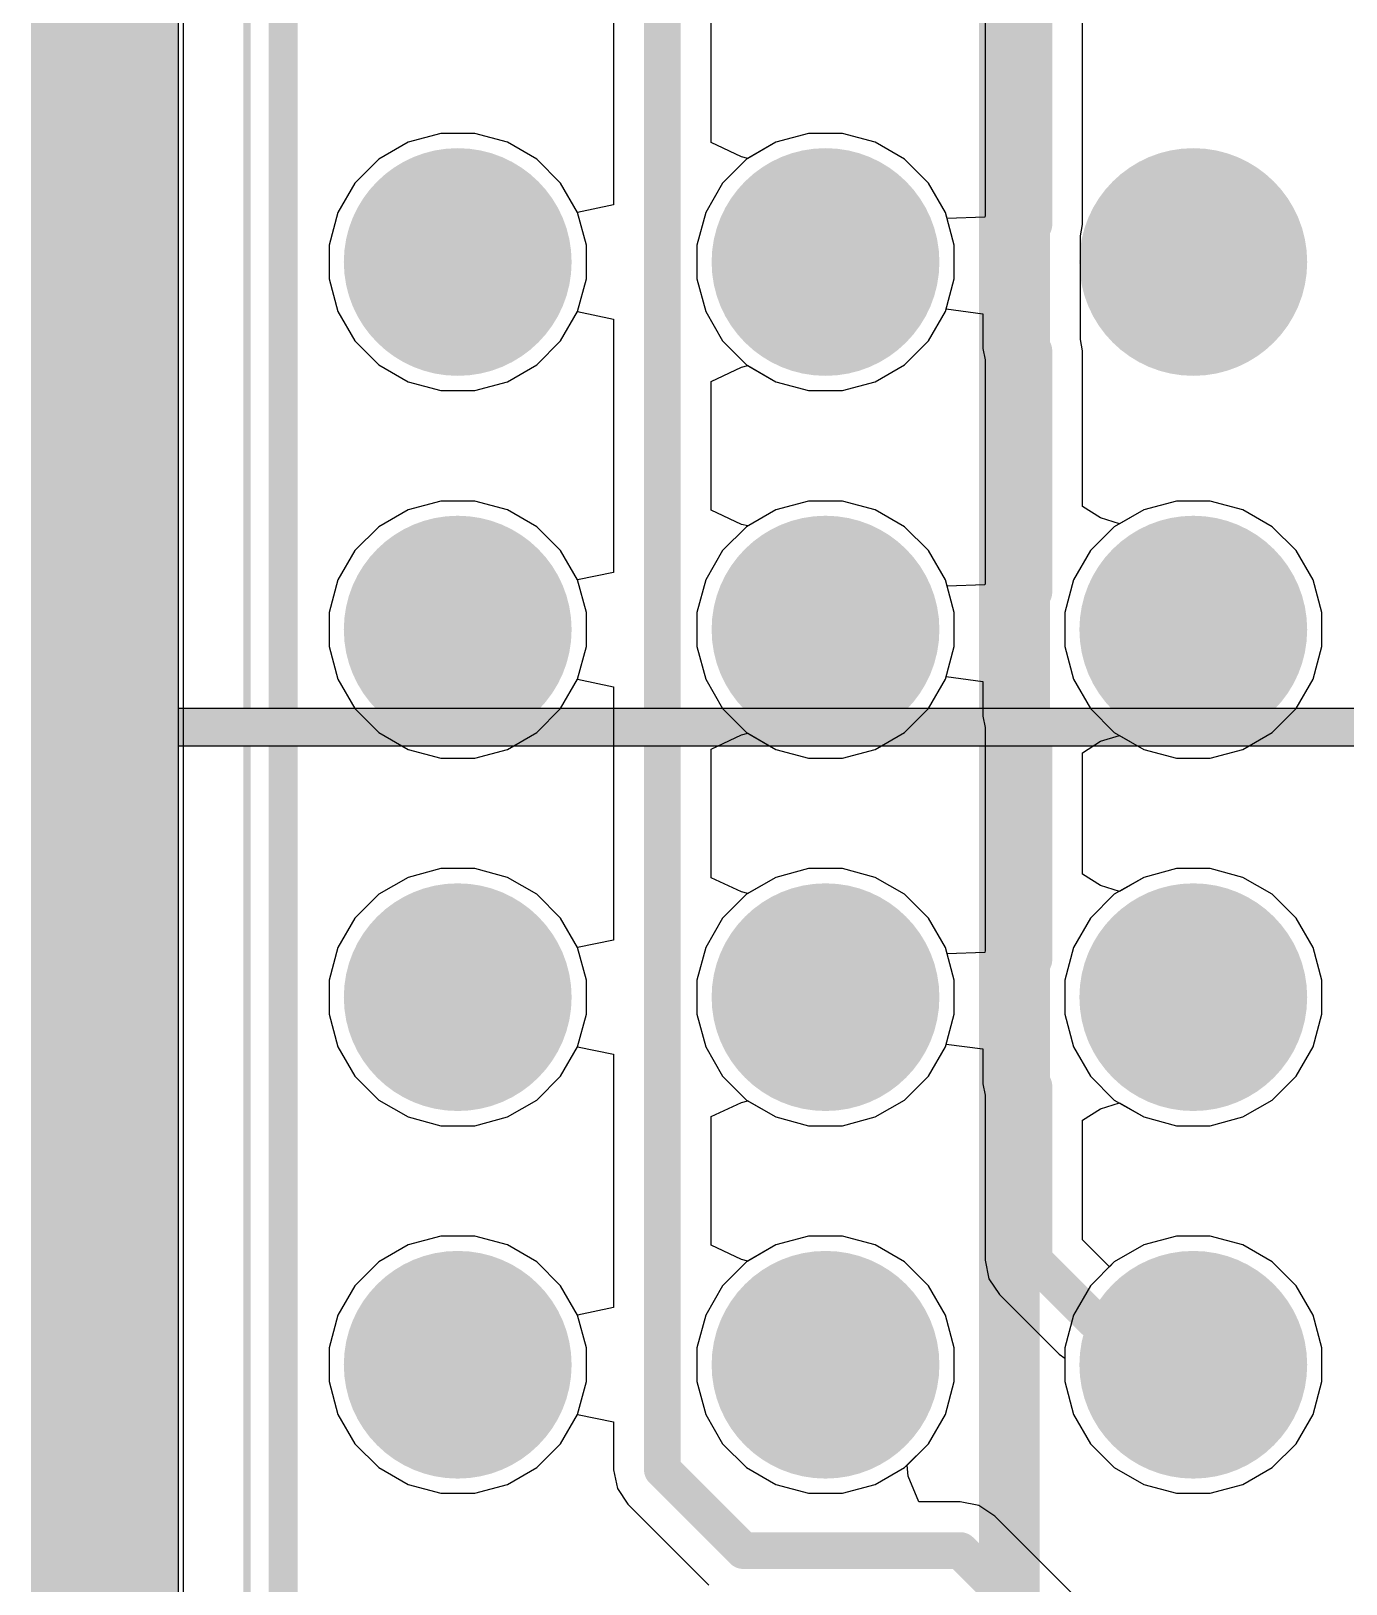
# Model space of a CAD drawing. Header units: inches. Extents: x 2.95 to 6.74, y 1.23 to 4.83.
# Drawn here: x 3.0273 to 3.3848, y 2.8419 to 3.2644 of the extents above; entities that cross this region are included whole.
import ezdxf

# ---------------------------------------------------------------- set-up
doc = ezdxf.new("R2010")
doc.units = ezdxf.units.IN
doc.header["$MEASUREMENT"] = 0
for name, color, linetype in [('Bottom Layer', 5, 'Continuous'), ('Bottom Solder', 6, 'Continuous'), ('GND', 76, 'Continuous'), ('Keep-Out Layer', 6, 'Continuous'), ('Mechanical 15', 56, 'Continuous'), ('Mechanical 5', 56, 'Continuous'), ('Multi-Layer', 9, 'Continuous'), ('Pad Holes', 156, 'Continuous'), ('PWR', 16, 'Continuous'), ('Top 3D Body', 56, 'Continuous'), ('Top Layer', 1, 'Continuous'), ('Top Overlay', 2, 'Continuous'), ('Top Solder', 216, 'Continuous')]:
    doc.layers.add(name, color=color, linetype=linetype)

# ---------------------------------------------------------------- blocks, each defined once
blk = doc.blocks.new('SAMTEC_ESQ_126_39_G_D_4')
at = {"layer": 'Bottom Layer'}
h = blk.add_hatch(color=5, dxfattribs=at)
edge = h.paths.add_edge_path()
edge.add_arc((-1.4, 0.1), 0.02697, 0, 360)
h = blk.add_hatch(color=5, dxfattribs=at)
edge = h.paths.add_edge_path()
edge.add_arc((-1.3, 0.1), 0.02697, 0, 360)
h = blk.add_hatch(color=5, dxfattribs=at)
edge = h.paths.add_edge_path()
edge.add_arc((-1.2, 0.1), 0.02697, 0, 360)
h = blk.add_hatch(color=5, dxfattribs=at)
edge = h.paths.add_edge_path()
edge.add_arc((-1.1, 0.1), 0.02697, 0, 360)
h = blk.add_hatch(color=5, dxfattribs=at)
edge = h.paths.add_edge_path()
edge.add_arc((-1.4, 0), 0.02697, 0, 360)
h = blk.add_hatch(color=5, dxfattribs=at)
edge = h.paths.add_edge_path()
edge.add_arc((-1.3, 0), 0.02697, 0, 360)
h = blk.add_hatch(color=5, dxfattribs=at)
edge = h.paths.add_edge_path()
edge.add_arc((-1.2, 0), 0.02697, 0, 360)
h = blk.add_hatch(color=5, dxfattribs=at)
edge = h.paths.add_edge_path()
edge.add_arc((-1.1, 0), 0.02697, 0, 360)
at = {"layer": 'Bottom Solder'}
h = blk.add_hatch(color=6, dxfattribs=at)
edge = h.paths.add_edge_path()
edge.add_arc((-1.4, 0.1), 0.03097, 0, 360)
h = blk.add_hatch(color=6, dxfattribs=at)
edge = h.paths.add_edge_path()
edge.add_arc((-1.3, 0.1), 0.03097, 0, 360)
h = blk.add_hatch(color=6, dxfattribs=at)
edge = h.paths.add_edge_path()
edge.add_arc((-1.2, 0.1), 0.03097, 0, 360)
h = blk.add_hatch(color=6, dxfattribs=at)
edge = h.paths.add_edge_path()
edge.add_arc((-1.1, 0.1), 0.03097, 0, 360)
h = blk.add_hatch(color=6, dxfattribs=at)
edge = h.paths.add_edge_path()
edge.add_arc((-1.4, 0), 0.03097, 0, 360)
h = blk.add_hatch(color=6, dxfattribs=at)
edge = h.paths.add_edge_path()
edge.add_arc((-1.3, 0), 0.03097, 0, 360)
h = blk.add_hatch(color=6, dxfattribs=at)
edge = h.paths.add_edge_path()
edge.add_arc((-1.2, 0), 0.03097, 0, 360)
h = blk.add_hatch(color=6, dxfattribs=at)
edge = h.paths.add_edge_path()
edge.add_arc((-1.1, 0), 0.03097, 0, 360)
at = {"layer": 'GND'}
h = blk.add_hatch(color=76, dxfattribs=at)
edge = h.paths.add_edge_path()
edge.add_arc((-1.4, 0.1), 0.03008, 0, 360)
h = blk.add_hatch(color=76, dxfattribs=at)
edge = h.paths.add_edge_path()
edge.add_arc((-1.3, 0.1), 0.03008, 0, 360)
h = blk.add_hatch(color=76, dxfattribs=at)
edge = h.paths.add_edge_path()
edge.add_arc((-1.2, 0.1), 0.03008, 0, 360)
h = blk.add_hatch(color=76, dxfattribs=at)
edge = h.paths.add_edge_path()
edge.add_arc((-1.1, 0.1), 0.03008, 0, 360)
h = blk.add_hatch(color=76, dxfattribs=at)
edge = h.paths.add_edge_path()
edge.add_arc((-1.4, 0), 0.03008, 0, 360)
h = blk.add_hatch(color=76, dxfattribs=at)
edge = h.paths.add_edge_path()
edge.add_arc((-1.3, 0), 0.03008, 0, 360)
h = blk.add_hatch(color=76, dxfattribs=at)
edge = h.paths.add_edge_path()
edge.add_arc((-1.2, 0), 0.03008, 0, 360)
h = blk.add_hatch(color=76, dxfattribs=at)
edge = h.paths.add_edge_path()
edge.add_arc((-1.1, 0), 0.03008, 0, 360)
at = {"layer": 'Multi-Layer'}
h = blk.add_hatch(color=9, dxfattribs=at)
edge = h.paths.add_edge_path()
edge.add_arc((-1.4, 0.1), 0.02697, 0, 360)
h = blk.add_hatch(color=9, dxfattribs=at)
edge = h.paths.add_edge_path()
edge.add_arc((-1.3, 0.1), 0.02697, 0, 360)
h = blk.add_hatch(color=9, dxfattribs=at)
edge = h.paths.add_edge_path()
edge.add_arc((-1.2, 0.1), 0.02697, 0, 360)
h = blk.add_hatch(color=9, dxfattribs=at)
edge = h.paths.add_edge_path()
edge.add_arc((-1.1, 0.1), 0.02697, 0, 360)
h = blk.add_hatch(color=9, dxfattribs=at)
edge = h.paths.add_edge_path()
edge.add_arc((-1.4, 0), 0.02697, 0, 360)
h = blk.add_hatch(color=9, dxfattribs=at)
edge = h.paths.add_edge_path()
edge.add_arc((-1.3, 0), 0.02697, 0, 360)
h = blk.add_hatch(color=9, dxfattribs=at)
edge = h.paths.add_edge_path()
edge.add_arc((-1.2, 0), 0.02697, 0, 360)
h = blk.add_hatch(color=9, dxfattribs=at)
edge = h.paths.add_edge_path()
edge.add_arc((-1.1, 0), 0.02697, 0, 360)
at = {"layer": 'Pad Holes'}
h = blk.add_hatch(color=7, dxfattribs=at)
edge = h.paths.add_edge_path()
edge.add_arc((-1.4, 0.1), 0.02008, 0, 360)
h = blk.add_hatch(color=7, dxfattribs=at)
edge = h.paths.add_edge_path()
edge.add_arc((-1.3, 0.1), 0.02008, 0, 360)
h = blk.add_hatch(color=7, dxfattribs=at)
edge = h.paths.add_edge_path()
edge.add_arc((-1.2, 0.1), 0.02008, 0, 360)
h = blk.add_hatch(color=7, dxfattribs=at)
edge = h.paths.add_edge_path()
edge.add_arc((-1.1, 0.1), 0.02008, 0, 360)
h = blk.add_hatch(color=7, dxfattribs=at)
edge = h.paths.add_edge_path()
edge.add_arc((-1.4, 0), 0.02008, 0, 360)
h = blk.add_hatch(color=7, dxfattribs=at)
edge = h.paths.add_edge_path()
edge.add_arc((-1.3, 0), 0.02008, 0, 360)
h = blk.add_hatch(color=7, dxfattribs=at)
edge = h.paths.add_edge_path()
edge.add_arc((-1.2, 0), 0.02008, 0, 360)
h = blk.add_hatch(color=7, dxfattribs=at)
edge = h.paths.add_edge_path()
edge.add_arc((-1.1, 0), 0.02008, 0, 360)
at = {"layer": 'PWR'}
h = blk.add_hatch(color=16, dxfattribs=at)
edge = h.paths.add_edge_path()
edge.add_arc((-1.4, 0.1), 0.03008, 0, 360)
h = blk.add_hatch(color=16, dxfattribs=at)
edge = h.paths.add_edge_path()
edge.add_arc((-1.3, 0.1), 0.03008, 0, 360)
h = blk.add_hatch(color=16, dxfattribs=at)
edge = h.paths.add_edge_path()
edge.add_arc((-1.2, 0.1), 0.03008, 0, 360)
h = blk.add_hatch(color=16, dxfattribs=at)
edge = h.paths.add_edge_path()
edge.add_arc((-1.1, 0.1), 0.03008, 0, 360)
h = blk.add_hatch(color=16, dxfattribs=at)
edge = h.paths.add_edge_path()
edge.add_arc((-1.4, 0), 0.03008, 0, 360)
h = blk.add_hatch(color=16, dxfattribs=at)
edge = h.paths.add_edge_path()
edge.add_arc((-1.3, 0), 0.03008, 0, 360)
h = blk.add_hatch(color=16, dxfattribs=at)
edge = h.paths.add_edge_path()
edge.add_arc((-1.2, 0), 0.03008, 0, 360)
h = blk.add_hatch(color=16, dxfattribs=at)
edge = h.paths.add_edge_path()
edge.add_arc((-1.1, 0), 0.03008, 0, 360)
at = {"layer": 'Top Layer'}
h = blk.add_hatch(color=1, dxfattribs=at)
edge = h.paths.add_edge_path()
edge.add_arc((-1.4, 0.1), 0.02697, 0, 360)
h = blk.add_hatch(color=1, dxfattribs=at)
edge = h.paths.add_edge_path()
edge.add_arc((-1.3, 0.1), 0.02697, 0, 360)
h = blk.add_hatch(color=1, dxfattribs=at)
edge = h.paths.add_edge_path()
edge.add_arc((-1.2, 0.1), 0.02697, 0, 360)
h = blk.add_hatch(color=1, dxfattribs=at)
edge = h.paths.add_edge_path()
edge.add_arc((-1.1, 0.1), 0.02697, 0, 360)
h = blk.add_hatch(color=1, dxfattribs=at)
edge = h.paths.add_edge_path()
edge.add_arc((-1.4, 0), 0.02697, 0, 360)
h = blk.add_hatch(color=1, dxfattribs=at)
edge = h.paths.add_edge_path()
edge.add_arc((-1.3, 0), 0.02697, 0, 360)
h = blk.add_hatch(color=1, dxfattribs=at)
edge = h.paths.add_edge_path()
edge.add_arc((-1.2, 0), 0.02697, 0, 360)
h = blk.add_hatch(color=1, dxfattribs=at)
edge = h.paths.add_edge_path()
edge.add_arc((-1.1, 0), 0.02697, 0, 360)
at = {"layer": 'Top Solder'}
h = blk.add_hatch(color=216, dxfattribs=at)
edge = h.paths.add_edge_path()
edge.add_arc((-1.4, 0.1), 0.03097, 0, 360)
h = blk.add_hatch(color=216, dxfattribs=at)
edge = h.paths.add_edge_path()
edge.add_arc((-1.3, 0.1), 0.03097, 0, 360)
h = blk.add_hatch(color=216, dxfattribs=at)
edge = h.paths.add_edge_path()
edge.add_arc((-1.2, 0.1), 0.03097, 0, 360)
h = blk.add_hatch(color=216, dxfattribs=at)
edge = h.paths.add_edge_path()
edge.add_arc((-1.1, 0.1), 0.03097, 0, 360)
h = blk.add_hatch(color=216, dxfattribs=at)
edge = h.paths.add_edge_path()
edge.add_arc((-1.4, 0), 0.03097, 0, 360)
h = blk.add_hatch(color=216, dxfattribs=at)
edge = h.paths.add_edge_path()
edge.add_arc((-1.3, 0), 0.03097, 0, 360)
h = blk.add_hatch(color=216, dxfattribs=at)
edge = h.paths.add_edge_path()
edge.add_arc((-1.2, 0), 0.03097, 0, 360)
h = blk.add_hatch(color=216, dxfattribs=at)
edge = h.paths.add_edge_path()
edge.add_arc((-1.1, 0), 0.03097, 0, 360)
at = {"layer": 'Mechanical 15'}
for points in [[(0.06988, 0.15728, 0.00197, 0.00197, 0), (-2.56988, 0.15728, 0.00197, 0.00197, 0)], [(0.06988, -0.05728, 0.00197, 0.00197, 0), (-2.56988, -0.05728, 0.00197, 0.00197, 0)]]:
    blk.add_lwpolyline(points, format="xyseb", dxfattribs=at)
at = {"layer": 'Top 3D Body'}
for points in [[(0.06004, 0.14744, 0.00394, 0.00394, 0), (-2.56004, 0.14744, 0.00394, 0.00394, 0)], [(0.06004, 0.14744, 0.00394, 0.00394, 0), (-2.56004, 0.14744, 0.00394, 0.00394, 0)], [(0.06004, -0.04744, 0.00394, 0.00394, 0), (-2.56004, -0.04744, 0.00394, 0.00394, 0)]]:
    blk.add_lwpolyline(points, format="xyseb", dxfattribs=at)
at = {"layer": 'Top Overlay'}
for points in [[(0.06004, 0.14744, 0.00787, 0.00787, 0), (-2.56004, 0.14744, 0.00787, 0.00787, 0)], [(0.06004, -0.04744, 0.00787, 0.00787, 0), (-2.56004, -0.04744, 0.00787, 0.00787, 0)]]:
    blk.add_lwpolyline(points, format="xyseb", dxfattribs=at)
blk = doc.blocks.new('SAMTEC_ESQ_126_39_G_D_5')
at = {"layer": 'Bottom Layer'}
h = blk.add_hatch(color=5, dxfattribs=at)
edge = h.paths.add_edge_path()
edge.add_arc((-1.4, 0), 0.02697, 0, 360)
h = blk.add_hatch(color=5, dxfattribs=at)
edge = h.paths.add_edge_path()
edge.add_arc((-1.3, 0), 0.02697, 0, 360)
h = blk.add_hatch(color=5, dxfattribs=at)
edge = h.paths.add_edge_path()
edge.add_arc((-1.2, 0), 0.02697, 0, 360)
h = blk.add_hatch(color=5, dxfattribs=at)
edge = h.paths.add_edge_path()
edge.add_arc((-1.1, 0), 0.02697, 0, 360)
at = {"layer": 'Bottom Solder'}
h = blk.add_hatch(color=6, dxfattribs=at)
edge = h.paths.add_edge_path()
edge.add_arc((-1.4, 0), 0.03097, 0, 360)
h = blk.add_hatch(color=6, dxfattribs=at)
edge = h.paths.add_edge_path()
edge.add_arc((-1.3, 0), 0.03097, 0, 360)
h = blk.add_hatch(color=6, dxfattribs=at)
edge = h.paths.add_edge_path()
edge.add_arc((-1.2, 0), 0.03097, 0, 360)
h = blk.add_hatch(color=6, dxfattribs=at)
edge = h.paths.add_edge_path()
edge.add_arc((-1.1, 0), 0.03097, 0, 360)
at = {"layer": 'GND'}
h = blk.add_hatch(color=76, dxfattribs=at)
edge = h.paths.add_edge_path()
edge.add_arc((-1.3, 0), 0.03008, 0, 360)
h = blk.add_hatch(color=76, dxfattribs=at)
edge = h.paths.add_edge_path()
edge.add_arc((-1.2, 0), 0.03008, 0, 360)
h = blk.add_hatch(color=76, dxfattribs=at)
edge = h.paths.add_edge_path()
edge.add_arc((-1.1, 0), 0.03008, 0, 360)
at = {"layer": 'Multi-Layer'}
h = blk.add_hatch(color=9, dxfattribs=at)
edge = h.paths.add_edge_path()
edge.add_arc((-1.4, 0), 0.02697, 0, 360)
h = blk.add_hatch(color=9, dxfattribs=at)
edge = h.paths.add_edge_path()
edge.add_arc((-1.3, 0), 0.02697, 0, 360)
h = blk.add_hatch(color=9, dxfattribs=at)
edge = h.paths.add_edge_path()
edge.add_arc((-1.2, 0), 0.02697, 0, 360)
h = blk.add_hatch(color=9, dxfattribs=at)
edge = h.paths.add_edge_path()
edge.add_arc((-1.1, 0), 0.02697, 0, 360)
at = {"layer": 'Pad Holes'}
h = blk.add_hatch(color=7, dxfattribs=at)
edge = h.paths.add_edge_path()
edge.add_arc((-1.4, 0), 0.02008, 0, 360)
h = blk.add_hatch(color=7, dxfattribs=at)
edge = h.paths.add_edge_path()
edge.add_arc((-1.3, 0), 0.02008, 0, 360)
h = blk.add_hatch(color=7, dxfattribs=at)
edge = h.paths.add_edge_path()
edge.add_arc((-1.2, 0), 0.02008, 0, 360)
h = blk.add_hatch(color=7, dxfattribs=at)
edge = h.paths.add_edge_path()
edge.add_arc((-1.1, 0), 0.02008, 0, 360)
at = {"layer": 'PWR'}
h = blk.add_hatch(color=16, dxfattribs=at)
edge = h.paths.add_edge_path()
edge.add_arc((-1.4, 0), 0.03008, 0, 360)
h = blk.add_hatch(color=16, dxfattribs=at)
edge = h.paths.add_edge_path()
edge.add_arc((-1.1, 0), 0.03008, 0, 360)
at = {"layer": 'Top Layer'}
h = blk.add_hatch(color=1, dxfattribs=at)
edge = h.paths.add_edge_path()
edge.add_arc((-1.4, 0), 0.02697, 0, 360)
h = blk.add_hatch(color=1, dxfattribs=at)
edge = h.paths.add_edge_path()
edge.add_arc((-1.3, 0), 0.02697, 0, 360)
h = blk.add_hatch(color=1, dxfattribs=at)
edge = h.paths.add_edge_path()
edge.add_arc((-1.2, 0), 0.02697, 0, 360)
h = blk.add_hatch(color=1, dxfattribs=at)
edge = h.paths.add_edge_path()
edge.add_arc((-1.1, 0), 0.02697, 0, 360)
at = {"layer": 'Top Solder'}
h = blk.add_hatch(color=216, dxfattribs=at)
edge = h.paths.add_edge_path()
edge.add_arc((-1.4, 0), 0.03097, 0, 360)
h = blk.add_hatch(color=216, dxfattribs=at)
edge = h.paths.add_edge_path()
edge.add_arc((-1.3, 0), 0.03097, 0, 360)
h = blk.add_hatch(color=216, dxfattribs=at)
edge = h.paths.add_edge_path()
edge.add_arc((-1.2, 0), 0.03097, 0, 360)
h = blk.add_hatch(color=216, dxfattribs=at)
edge = h.paths.add_edge_path()
edge.add_arc((-1.1, 0), 0.03097, 0, 360)
at = {"layer": 'Mechanical 15'}
blk.add_lwpolyline([(0.06988, -0.05728, 0.00197, 0.00197, 0), (-2.56988, -0.05728, 0.00197, 0.00197, 0)], format="xyseb", dxfattribs=at)
at = {"layer": 'Top 3D Body'}
blk.add_lwpolyline([(0.06004, -0.04744, 0.00394, 0.00394, 0), (-2.56004, -0.04744, 0.00394, 0.00394, 0)], format="xyseb", dxfattribs=at)
at = {"layer": 'Top Overlay'}
blk.add_lwpolyline([(0.06004, -0.04744, 0.00787, 0.00787, 0), (-2.56004, -0.04744, 0.00787, 0.00787, 0)], format="xyseb", dxfattribs=at)

msp = doc.modelspace()

# ---------------------------------------------------------------- linework, layer by layer
at = {"layer": 'Bottom Layer'}
for p, q in [((3.06876, 2.74068), (3.06876, 3.42082)), ((3.13875, 3.23652), (3.12986, 3.23414)), ((3.14796, 3.23652), (3.13875, 3.23652)), ((3.15685, 3.23414), (3.14796, 3.23652)), ((3.23875, 3.23652), (3.22986, 3.23414)), ((3.24796, 3.23652), (3.23875, 3.23652)), ((3.25685, 3.23414), (3.24796, 3.23652)), ((3.12986, 3.23414), (3.12188, 3.22954)), ((3.16482, 3.22954), (3.15685, 3.23414)), ((3.22986, 3.23414), (3.22188, 3.22954)), ((3.26482, 3.22954), (3.25685, 3.23414)), ((3.12188, 3.22954), (3.11537, 3.22303)), ((3.17133, 3.22303), (3.16482, 3.22954)), ((3.22188, 3.22954), (3.21537, 3.22303)), ((3.27133, 3.22303), (3.26482, 3.22954)), ((3.11537, 3.22303), (3.11077, 3.21505)), ((3.17594, 3.21505), (3.17133, 3.22303)), ((3.21537, 3.22303), (3.21077, 3.21505)), ((3.27594, 3.21505), (3.27133, 3.22303)), ((3.11077, 3.21505), (3.10838, 3.20616)), ((3.17832, 3.20616), (3.17594, 3.21505)), ((3.21077, 3.21505), (3.20838, 3.20616)), ((3.27832, 3.20616), (3.27594, 3.21505)), ((3.10838, 3.20616), (3.10838, 3.19695)), ((3.17832, 3.19695), (3.17832, 3.20616)), ((3.20838, 3.20616), (3.20838, 3.19695)), ((3.27832, 3.19695), (3.27832, 3.20616)), ((3.10838, 3.19695), (3.11077, 3.18806)), ((3.17594, 3.18806), (3.17832, 3.19695)), ((3.20838, 3.19695), (3.21077, 3.18806)), ((3.27594, 3.18806), (3.27832, 3.19695)), ((3.11077, 3.18806), (3.11537, 3.18008)), ((3.17133, 3.18008), (3.17594, 3.18806)), ((3.21077, 3.18806), (3.21537, 3.18008)), ((3.27133, 3.18008), (3.27594, 3.18806)), ((3.11537, 3.18008), (3.12188, 3.17357)), ((3.16482, 3.17357), (3.17133, 3.18008)), ((3.21537, 3.18008), (3.22188, 3.17357)), ((3.26482, 3.17357), (3.27133, 3.18008)), ((3.12188, 3.17357), (3.12986, 3.16897)), ((3.15685, 3.16897), (3.16482, 3.17357)), ((3.22188, 3.17357), (3.22986, 3.16897)), ((3.25685, 3.16897), (3.26482, 3.17357)), ((3.12986, 3.16897), (3.13875, 3.16659)), ((3.14796, 3.16659), (3.15685, 3.16897)), ((3.22986, 3.16897), (3.23875, 3.16659)), ((3.24796, 3.16659), (3.25685, 3.16897)), ((3.13875, 3.16659), (3.14796, 3.16659)), ((3.23875, 3.16659), (3.24796, 3.16659)), ((3.13875, 3.13652), (3.12986, 3.13414)), ((3.14796, 3.13652), (3.13875, 3.13652)), ((3.15685, 3.13414), (3.14796, 3.13652)), ((3.23875, 3.13652), (3.22986, 3.13414)), ((3.24796, 3.13652), (3.23875, 3.13652)), ((3.25685, 3.13414), (3.24796, 3.13652)), ((3.33875, 3.13652), (3.32986, 3.13414)), ((3.34796, 3.13652), (3.33875, 3.13652)), ((3.35685, 3.13414), (3.34796, 3.13652)), ((3.12986, 3.13414), (3.12188, 3.12954)), ((3.16482, 3.12954), (3.15685, 3.13414)), ((3.22986, 3.13414), (3.22188, 3.12954)), ((3.26482, 3.12954), (3.25685, 3.13414)), ((3.32986, 3.13414), (3.32188, 3.12954)), ((3.36482, 3.12954), (3.35685, 3.13414)), ((3.12188, 3.12954), (3.11537, 3.12303)), ((3.17133, 3.12303), (3.16482, 3.12954)), ((3.22188, 3.12954), (3.21537, 3.12303)), ((3.27133, 3.12303), (3.26482, 3.12954)), ((3.32188, 3.12954), (3.31537, 3.12303)), ((3.37133, 3.12303), (3.36482, 3.12954)), ((3.11537, 3.12303), (3.11077, 3.11505)), ((3.17594, 3.11505), (3.17133, 3.12303)), ((3.21537, 3.12303), (3.21077, 3.11505)), ((3.27594, 3.11505), (3.27133, 3.12303)), ((3.31537, 3.12303), (3.31077, 3.11505)), ((3.37594, 3.11505), (3.37133, 3.12303)), ((3.11077, 3.11505), (3.10838, 3.10616)), ((3.17832, 3.10616), (3.17594, 3.11505)), ((3.21077, 3.11505), (3.20838, 3.10616)), ((3.27832, 3.10616), (3.27594, 3.11505)), ((3.31077, 3.11505), (3.30838, 3.10616)), ((3.37832, 3.10616), (3.37594, 3.11505)), ((3.10838, 3.10616), (3.10838, 3.09695)), ((3.17832, 3.09695), (3.17832, 3.10616)), ((3.20838, 3.10616), (3.20838, 3.09695)), ((3.27832, 3.09695), (3.27832, 3.10616)), ((3.30838, 3.10616), (3.30838, 3.09695)), ((3.37832, 3.09695), (3.37832, 3.10616)), ((3.10838, 3.09695), (3.11077, 3.08806)), ((3.17594, 3.08806), (3.17832, 3.09695)), ((3.20838, 3.09695), (3.21077, 3.08806)), ((3.27594, 3.08806), (3.27832, 3.09695)), ((3.30838, 3.09695), (3.31077, 3.08806)), ((3.37594, 3.08806), (3.37832, 3.09695)), ((3.11077, 3.08806), (3.11537, 3.08008)), ((3.17133, 3.08008), (3.17594, 3.08806)), ((3.21077, 3.08806), (3.21537, 3.08008)), ((3.27133, 3.08008), (3.27594, 3.08806)), ((3.31077, 3.08806), (3.31537, 3.08008)), ((3.37133, 3.08008), (3.37594, 3.08806)), ((3.11537, 3.08008), (3.12188, 3.07357)), ((3.16482, 3.07357), (3.17133, 3.08008)), ((3.21537, 3.08008), (3.22188, 3.07357)), ((3.26482, 3.07357), (3.27133, 3.08008)), ((3.31537, 3.08008), (3.32188, 3.07357)), ((3.36482, 3.07357), (3.37133, 3.08008)), ((3.12188, 3.07357), (3.12986, 3.06897)), ((3.15685, 3.06897), (3.16482, 3.07357)), ((3.22188, 3.07357), (3.22986, 3.06897)), ((3.25685, 3.06897), (3.26482, 3.07357)), ((3.32188, 3.07357), (3.32986, 3.06897)), ((3.35685, 3.06897), (3.36482, 3.07357)), ((3.12986, 3.06897), (3.13875, 3.06659)), ((3.14796, 3.06659), (3.15685, 3.06897)), ((3.22986, 3.06897), (3.23875, 3.06659)), ((3.24796, 3.06659), (3.25685, 3.06897)), ((3.32986, 3.06897), (3.33875, 3.06659)), ((3.34796, 3.06659), (3.35685, 3.06897)), ((3.13875, 3.06659), (3.14796, 3.06659)), ((3.23875, 3.06659), (3.24796, 3.06659)), ((3.33875, 3.06659), (3.34796, 3.06659)), ((3.12986, 3.03414), (3.12188, 3.02954)), ((3.13875, 3.03652), (3.12986, 3.03414)), ((3.14796, 3.03652), (3.13875, 3.03652)), ((3.15685, 3.03414), (3.14796, 3.03652)), ((3.16482, 3.02954), (3.15685, 3.03414)), ((3.22986, 3.03414), (3.22188, 3.02954)), ((3.23875, 3.03652), (3.22986, 3.03414)), ((3.24796, 3.03652), (3.23875, 3.03652)), ((3.25685, 3.03414), (3.24796, 3.03652)), ((3.26482, 3.02954), (3.25685, 3.03414)), ((3.32986, 3.03414), (3.32188, 3.02954)), ((3.33875, 3.03652), (3.32986, 3.03414)), ((3.34796, 3.03652), (3.33875, 3.03652)), ((3.35685, 3.03414), (3.34796, 3.03652)), ((3.36482, 3.02954), (3.35685, 3.03414)), ((3.12188, 3.02954), (3.11537, 3.02303)), ((3.17133, 3.02303), (3.16482, 3.02954)), ((3.22188, 3.02954), (3.21537, 3.02303)), ((3.27133, 3.02303), (3.26482, 3.02954)), ((3.32188, 3.02954), (3.31537, 3.02303)), ((3.37133, 3.02303), (3.36482, 3.02954)), ((3.11537, 3.02303), (3.11077, 3.01505)), ((3.17594, 3.01505), (3.17133, 3.02303)), ((3.21537, 3.02303), (3.21077, 3.01505)), ((3.27594, 3.01505), (3.27133, 3.02303)), ((3.31537, 3.02303), (3.31077, 3.01505)), ((3.37594, 3.01505), (3.37133, 3.02303)), ((3.11077, 3.01505), (3.10838, 3.00616)), ((3.17832, 3.00616), (3.17594, 3.01505)), ((3.21077, 3.01505), (3.20838, 3.00616)), ((3.27832, 3.00616), (3.27594, 3.01505)), ((3.31077, 3.01505), (3.30838, 3.00616)), ((3.37832, 3.00616), (3.37594, 3.01505)), ((3.10838, 3.00616), (3.10838, 2.99695)), ((3.17832, 2.99695), (3.17832, 3.00616)), ((3.20838, 3.00616), (3.20838, 2.99695)), ((3.27832, 2.99695), (3.27832, 3.00616)), ((3.30838, 3.00616), (3.30838, 2.99695)), ((3.37832, 2.99695), (3.37832, 3.00616)), ((3.10838, 2.99695), (3.11077, 2.98806)), ((3.17594, 2.98806), (3.17832, 2.99695)), ((3.20838, 2.99695), (3.21077, 2.98806)), ((3.27594, 2.98806), (3.27832, 2.99695)), ((3.30838, 2.99695), (3.31077, 2.98806)), ((3.37594, 2.98806), (3.37832, 2.99695)), ((3.11077, 2.98806), (3.11537, 2.98008)), ((3.17133, 2.98008), (3.17594, 2.98806)), ((3.21077, 2.98806), (3.21537, 2.98008)), ((3.27133, 2.98008), (3.27594, 2.98806)), ((3.31077, 2.98806), (3.31537, 2.98008)), ((3.37133, 2.98008), (3.37594, 2.98806)), ((3.11537, 2.98008), (3.12188, 2.97357)), ((3.16482, 2.97357), (3.17133, 2.98008)), ((3.21537, 2.98008), (3.22188, 2.97357)), ((3.26482, 2.97357), (3.27133, 2.98008)), ((3.31537, 2.98008), (3.32188, 2.97357)), ((3.36482, 2.97357), (3.37133, 2.98008)), ((3.12188, 2.97357), (3.12986, 2.96897)), ((3.15685, 2.96897), (3.16482, 2.97357)), ((3.22188, 2.97357), (3.22986, 2.96897)), ((3.25685, 2.96897), (3.26482, 2.97357)), ((3.32188, 2.97357), (3.32986, 2.96897)), ((3.35685, 2.96897), (3.36482, 2.97357)), ((3.12986, 2.96897), (3.13875, 2.96659)), ((3.13875, 2.96659), (3.14796, 2.96659)), ((3.14796, 2.96659), (3.15685, 2.96897)), ((3.22986, 2.96897), (3.23875, 2.96659)), ((3.23875, 2.96659), (3.24796, 2.96659)), ((3.24796, 2.96659), (3.25685, 2.96897)), ((3.32986, 2.96897), (3.33875, 2.96659)), ((3.33875, 2.96659), (3.34796, 2.96659)), ((3.34796, 2.96659), (3.35685, 2.96897)), ((3.13875, 2.93652), (3.12986, 2.93414)), ((3.14796, 2.93652), (3.13875, 2.93652)), ((3.15685, 2.93414), (3.14796, 2.93652)), ((3.23875, 2.93652), (3.22986, 2.93414)), ((3.24796, 2.93652), (3.23875, 2.93652)), ((3.25685, 2.93414), (3.24796, 2.93652)), ((3.33875, 2.93652), (3.32986, 2.93414)), ((3.34796, 2.93652), (3.33875, 2.93652)), ((3.35685, 2.93414), (3.34796, 2.93652)), ((3.12986, 2.93414), (3.12188, 2.92954)), ((3.16482, 2.92954), (3.15685, 2.93414)), ((3.22986, 2.93414), (3.22188, 2.92954)), ((3.26482, 2.92954), (3.25685, 2.93414)), ((3.32986, 2.93414), (3.32188, 2.92954)), ((3.36482, 2.92954), (3.35685, 2.93414)), ((3.12188, 2.92954), (3.11537, 2.92303)), ((3.17133, 2.92303), (3.16482, 2.92954)), ((3.22188, 2.92954), (3.21537, 2.92303)), ((3.27133, 2.92303), (3.26482, 2.92954)), ((3.32188, 2.92954), (3.31537, 2.92303)), ((3.37133, 2.92303), (3.36482, 2.92954)), ((3.11537, 2.92303), (3.11077, 2.91505)), ((3.17594, 2.91505), (3.17133, 2.92303)), ((3.21537, 2.92303), (3.21077, 2.91505)), ((3.27594, 2.91505), (3.27133, 2.92303)), ((3.31537, 2.92303), (3.31077, 2.91505)), ((3.37594, 2.91505), (3.37133, 2.92303)), ((3.11077, 2.91505), (3.10838, 2.90616)), ((3.17832, 2.90616), (3.17594, 2.91505)), ((3.21077, 2.91505), (3.20838, 2.90616)), ((3.27832, 2.90616), (3.27594, 2.91505)), ((3.31077, 2.91505), (3.30838, 2.90616)), ((3.37832, 2.90616), (3.37594, 2.91505)), ((3.10838, 2.90616), (3.10838, 2.89695)), ((3.17832, 2.89695), (3.17832, 2.90616)), ((3.20838, 2.90616), (3.20838, 2.89695)), ((3.27832, 2.89695), (3.27832, 2.90616)), ((3.30838, 2.90616), (3.30838, 2.89695)), ((3.37832, 2.89695), (3.37832, 2.90616)), ((3.10838, 2.89695), (3.11077, 2.88806)), ((3.17594, 2.88806), (3.17832, 2.89695)), ((3.20838, 2.89695), (3.21077, 2.88806)), ((3.27594, 2.88806), (3.27832, 2.89695)), ((3.30838, 2.89695), (3.31077, 2.88806)), ((3.37594, 2.88806), (3.37832, 2.89695)), ((3.11077, 2.88806), (3.11537, 2.88008)), ((3.17133, 2.88008), (3.17594, 2.88806)), ((3.21077, 2.88806), (3.21537, 2.88008)), ((3.27133, 2.88008), (3.27594, 2.88806)), ((3.31077, 2.88806), (3.31537, 2.88008)), ((3.37133, 2.88008), (3.37594, 2.88806)), ((3.11537, 2.88008), (3.12188, 2.87357)), ((3.16482, 2.87357), (3.17133, 2.88008)), ((3.21537, 2.88008), (3.22188, 2.87357)), ((3.26482, 2.87357), (3.27133, 2.88008)), ((3.31537, 2.88008), (3.32188, 2.87357)), ((3.36482, 2.87357), (3.37133, 2.88008)), ((3.12188, 2.87357), (3.12986, 2.86897)), ((3.15685, 2.86897), (3.16482, 2.87357)), ((3.22188, 2.87357), (3.22986, 2.86897)), ((3.25685, 2.86897), (3.26482, 2.87357)), ((3.32188, 2.87357), (3.32986, 2.86897)), ((3.35685, 2.86897), (3.36482, 2.87357)), ((3.12986, 2.86897), (3.13875, 2.86659)), ((3.14796, 2.86659), (3.15685, 2.86897)), ((3.22986, 2.86897), (3.23875, 2.86659)), ((3.24796, 2.86659), (3.25685, 2.86897)), ((3.32986, 2.86897), (3.33875, 2.86659)), ((3.34796, 2.86659), (3.35685, 2.86897)), ((3.13875, 2.86659), (3.14796, 2.86659)), ((3.23875, 2.86659), (3.24796, 2.86659)), ((3.33875, 2.86659), (3.34796, 2.86659))]:
    msp.add_line(p, q, dxfattribs=at)
at = {"layer": 'GND'}
msp.add_line((3.06744, 2.72676), (3.06744, 3.42683), dxfattribs=at)
msp.add_lwpolyline([(3.04735, 2.72676, 0.04, 0.04, 0), (3.04735, 3.42683, 0.04, 0.04, 0)], format="xyseb", dxfattribs=at)
at = {"layer": 'Keep-Out Layer'}
for points in [[(3.05551, 2.73077, 0.01, 0.01, 0), (3.05551, 3.43088, 0.01, 0.01, 0)], [(3.05236, 2.72673, 0.01, 0.01, 0), (3.05236, 3.42683, 0.01, 0.01, 0)], [(3.05551, 2.73077, 0.0000012, 0.0000012, 0), (3.05551, 3.43088, 0.0000012, 0.0000012, 0)], [(3.05236, 2.72673, 0.0000012, 0.0000012, 0), (3.05236, 3.42683, 0.0000012, 0.0000012, 0)]]:
    msp.add_lwpolyline(points, format="xyseb", dxfattribs=at)
at = {"layer": 'Mechanical 5'}
msp.add_lwpolyline([(3.04735, 2.72676, 0.015, 0.015, 0), (3.04735, 3.42683, 0.015, 0.015, 0)], format="xyseb", dxfattribs=at)
at = {"layer": 'PWR'}
for p, q in [((3.06744, 3.0801), (3.06744, 3.42683)), ((3.6679, 3.0801), (3.06744, 3.0801)), ((3.06744, 2.72676), (3.06744, 3.0699)), ((3.06744, 3.0699), (3.673, 3.0699))]:
    msp.add_line(p, q, dxfattribs=at)
for points in [[(3.04735, 2.72676, 0.04, 0.04, 0), (3.04735, 3.42683, 0.04, 0.04, 0)], [(3.048, 3.084, 0.01, 0.01, 0), (3.057, 3.075, 0.01, 0.01, 0)], [(3.057, 3.075, 0.01, 0.01, 0), (3.491, 3.075, 0.01, 0.01, 0)]]:
    msp.add_lwpolyline(points, format="xyseb", dxfattribs=at)
for points in [[(3.0455, 3.084, 0.005, 0.005, 1), (3.0505, 3.084, 0.005, 0.005, 1)], [(3.0545, 3.075, 0.005, 0.005, 1), (3.0595, 3.075, 0.005, 0.005, 1)], [(3.0545, 3.075, 0.005, 0.005, 1), (3.0595, 3.075, 0.005, 0.005, 1)]]:
    msp.add_lwpolyline(points, format="xyseb", close=True, dxfattribs=at)
at = {"layer": 'Top Layer'}
for p, q in [((3.06876, 2.74068), (3.06876, 3.42082)), ((3.18575, 3.28602), (3.18575, 3.21709)), ((3.28675, 3.2749), (3.28675, 3.21421)), ((3.31325, 3.21173), (3.31325, 3.27738)), ((3.21225, 3.23405), (3.21225, 3.26906)), ((3.13875, 3.23652), (3.12986, 3.23414)), ((3.14796, 3.23652), (3.13875, 3.23652)), ((3.15685, 3.23414), (3.14796, 3.23652)), ((3.23875, 3.23652), (3.22986, 3.23414)), ((3.24796, 3.23652), (3.23875, 3.23652)), ((3.25685, 3.23414), (3.24796, 3.23652)), ((3.12986, 3.23414), (3.12188, 3.22954)), ((3.16482, 3.22954), (3.15685, 3.23414)), ((3.22054, 3.23017), (3.21225, 3.23405)), ((3.22986, 3.23414), (3.22225, 3.22975)), ((3.26482, 3.22954), (3.25685, 3.23414)), ((3.12188, 3.22954), (3.11537, 3.22303)), ((3.17133, 3.22303), (3.16482, 3.22954)), ((3.22225, 3.22975), (3.22054, 3.23017)), ((3.27133, 3.22303), (3.26482, 3.22954)), ((3.11537, 3.22303), (3.11077, 3.21505)), ((3.17594, 3.21505), (3.17133, 3.22303)), ((3.27594, 3.21505), (3.27133, 3.22303)), ((3.11077, 3.21505), (3.10838, 3.20616)), ((3.18575, 3.21709), (3.17594, 3.21505)), ((3.27639, 3.21338), (3.27594, 3.21505)), ((3.28665, 3.21372), (3.27639, 3.21338)), ((3.28675, 3.21421), (3.28665, 3.21372)), ((3.31264, 3.20863), (3.31325, 3.21173)), ((3.31264, 3.18048), (3.31264, 3.20863)), ((3.10838, 3.20616), (3.10838, 3.19695)), ((3.10838, 3.19695), (3.11077, 3.18806)), ((3.11077, 3.18806), (3.11537, 3.18008)), ((3.17133, 3.18008), (3.17594, 3.18806)), ((3.17594, 3.18806), (3.18575, 3.18602)), ((3.18575, 3.18602), (3.18575, 3.11709)), ((3.27133, 3.18008), (3.27594, 3.18806)), ((3.27594, 3.18806), (3.27613, 3.18877)), ((3.27613, 3.18877), (3.28613, 3.18745)), ((3.28613, 3.18745), (3.28613, 3.178)), ((3.11537, 3.18008), (3.12188, 3.17357)), ((3.16482, 3.17357), (3.17133, 3.18008)), ((3.26482, 3.17357), (3.27133, 3.18008)), ((3.28613, 3.178), (3.28675, 3.1749)), ((3.31325, 3.17738), (3.31264, 3.18048)), ((3.31325, 3.13505), (3.31325, 3.17738)), ((3.12188, 3.17357), (3.12986, 3.16897)), ((3.15685, 3.16897), (3.16482, 3.17357)), ((3.21225, 3.16906), (3.22054, 3.17294)), ((3.22054, 3.17294), (3.22225, 3.17336)), ((3.22225, 3.17336), (3.22986, 3.16897)), ((3.25685, 3.16897), (3.26482, 3.17357)), ((3.28675, 3.1749), (3.28675, 3.11421)), ((3.12986, 3.16897), (3.13875, 3.16659)), ((3.14796, 3.16659), (3.15685, 3.16897)), ((3.21225, 3.13405), (3.21225, 3.16906)), ((3.22986, 3.16897), (3.23875, 3.16659)), ((3.24796, 3.16659), (3.25685, 3.16897)), ((3.13875, 3.16659), (3.14796, 3.16659)), ((3.23875, 3.16659), (3.24796, 3.16659)), ((3.13875, 3.13652), (3.12986, 3.13414)), ((3.14796, 3.13652), (3.13875, 3.13652)), ((3.15685, 3.13414), (3.14796, 3.13652)), ((3.23875, 3.13652), (3.22986, 3.13414)), ((3.24796, 3.13652), (3.23875, 3.13652)), ((3.25685, 3.13414), (3.24796, 3.13652)), ((3.31812, 3.13194), (3.31325, 3.13505)), ((3.33875, 3.13652), (3.32986, 3.13414)), ((3.34796, 3.13652), (3.33875, 3.13652)), ((3.35685, 3.13414), (3.34796, 3.13652)), ((3.12986, 3.13414), (3.12188, 3.12954)), ((3.16482, 3.12954), (3.15685, 3.13414)), ((3.22054, 3.13017), (3.21225, 3.13405)), ((3.22986, 3.13414), (3.22225, 3.12975)), ((3.26482, 3.12954), (3.25685, 3.13414)), ((3.32325, 3.13033), (3.31812, 3.13194)), ((3.32986, 3.13414), (3.32325, 3.13033)), ((3.36482, 3.12954), (3.35685, 3.13414)), ((3.12188, 3.12954), (3.11537, 3.12303)), ((3.17133, 3.12303), (3.16482, 3.12954)), ((3.22225, 3.12975), (3.22054, 3.13017)), ((3.27133, 3.12303), (3.26482, 3.12954)), ((3.37133, 3.12303), (3.36482, 3.12954)), ((3.11537, 3.12303), (3.11077, 3.11505)), ((3.17594, 3.11505), (3.17133, 3.12303)), ((3.27594, 3.11505), (3.27133, 3.12303)), ((3.37594, 3.11505), (3.37133, 3.12303)), ((3.11077, 3.11505), (3.10838, 3.10616)), ((3.18575, 3.11709), (3.17594, 3.11505)), ((3.27639, 3.11338), (3.27594, 3.11505)), ((3.28665, 3.11372), (3.27639, 3.11338)), ((3.28675, 3.11421), (3.28665, 3.11372)), ((3.37832, 3.10616), (3.37594, 3.11505)), ((3.10838, 3.10616), (3.10838, 3.09695)), ((3.37832, 3.09695), (3.37832, 3.10616)), ((3.10838, 3.09695), (3.11077, 3.08806)), ((3.37594, 3.08806), (3.37832, 3.09695)), ((3.27594, 3.08806), (3.27613, 3.08877)), ((3.27613, 3.08877), (3.28613, 3.08745)), ((3.11077, 3.08806), (3.11537, 3.08008)), ((3.17133, 3.08008), (3.17594, 3.08806)), ((3.17594, 3.08806), (3.18575, 3.08602)), ((3.18575, 3.08602), (3.18575, 3.01709)), ((3.27133, 3.08008), (3.27594, 3.08806)), ((3.28613, 3.08745), (3.28613, 3.078)), ((3.37133, 3.08008), (3.37594, 3.08806)), ((3.11537, 3.08008), (3.12188, 3.07357)), ((3.16482, 3.07357), (3.17133, 3.08008)), ((3.26482, 3.07357), (3.27133, 3.08008)), ((3.36482, 3.07357), (3.37133, 3.08008)), ((3.28613, 3.078), (3.28675, 3.0749)), ((3.12188, 3.07357), (3.12986, 3.06897)), ((3.15685, 3.06897), (3.16482, 3.07357)), ((3.21225, 3.06906), (3.22054, 3.07294)), ((3.22054, 3.07294), (3.22225, 3.07336)), ((3.22225, 3.07336), (3.22986, 3.06897)), ((3.25685, 3.06897), (3.26482, 3.07357)), ((3.28675, 3.0749), (3.28675, 3.01421)), ((3.31812, 3.07117), (3.32325, 3.07278)), ((3.32325, 3.07278), (3.32986, 3.06897)), ((3.35685, 3.06897), (3.36482, 3.07357)), ((3.12986, 3.06897), (3.13875, 3.06659)), ((3.14796, 3.06659), (3.15685, 3.06897)), ((3.21225, 3.03405), (3.21225, 3.06906)), ((3.22986, 3.06897), (3.23875, 3.06659)), ((3.24796, 3.06659), (3.25685, 3.06897)), ((3.31325, 3.06806), (3.31812, 3.07117)), ((3.31325, 3.03505), (3.31325, 3.06806)), ((3.32986, 3.06897), (3.33875, 3.06659)), ((3.34796, 3.06659), (3.35685, 3.06897)), ((3.13875, 3.06659), (3.14796, 3.06659)), ((3.23875, 3.06659), (3.24796, 3.06659)), ((3.33875, 3.06659), (3.34796, 3.06659)), ((3.12986, 3.03414), (3.12188, 3.02954)), ((3.13875, 3.03652), (3.12986, 3.03414)), ((3.14796, 3.03652), (3.13875, 3.03652)), ((3.15685, 3.03414), (3.14796, 3.03652)), ((3.16482, 3.02954), (3.15685, 3.03414)), ((3.22054, 3.03017), (3.21225, 3.03405)), ((3.22986, 3.03414), (3.22225, 3.02975)), ((3.23875, 3.03652), (3.22986, 3.03414)), ((3.24796, 3.03652), (3.23875, 3.03652)), ((3.25685, 3.03414), (3.24796, 3.03652)), ((3.26482, 3.02954), (3.25685, 3.03414)), ((3.31812, 3.03194), (3.31325, 3.03505)), ((3.32986, 3.03414), (3.32325, 3.03033)), ((3.33875, 3.03652), (3.32986, 3.03414)), ((3.34796, 3.03652), (3.33875, 3.03652)), ((3.35685, 3.03414), (3.34796, 3.03652)), ((3.36482, 3.02954), (3.35685, 3.03414)), ((3.12188, 3.02954), (3.11537, 3.02303)), ((3.17133, 3.02303), (3.16482, 3.02954)), ((3.22225, 3.02975), (3.22054, 3.03017)), ((3.27133, 3.02303), (3.26482, 3.02954)), ((3.32325, 3.03033), (3.31812, 3.03194)), ((3.37133, 3.02303), (3.36482, 3.02954)), ((3.11537, 3.02303), (3.11077, 3.01505)), ((3.17594, 3.01505), (3.17133, 3.02303)), ((3.27594, 3.01505), (3.27133, 3.02303)), ((3.37594, 3.01505), (3.37133, 3.02303)), ((3.18575, 3.01709), (3.17594, 3.01505)), ((3.11077, 3.01505), (3.10838, 3.00616)), ((3.27639, 3.01338), (3.27594, 3.01505)), ((3.28665, 3.01372), (3.27639, 3.01338)), ((3.28675, 3.01421), (3.28665, 3.01372)), ((3.37832, 3.00616), (3.37594, 3.01505)), ((3.10838, 3.00616), (3.10838, 2.99695)), ((3.37832, 2.99695), (3.37832, 3.00616)), ((3.10838, 2.99695), (3.11077, 2.98806)), ((3.37594, 2.98806), (3.37832, 2.99695)), ((3.11077, 2.98806), (3.11537, 2.98008)), ((3.17133, 2.98008), (3.17594, 2.98806)), ((3.17594, 2.98806), (3.18575, 2.98602)), ((3.27133, 2.98008), (3.27594, 2.98806)), ((3.27594, 2.98806), (3.27613, 2.98877)), ((3.27613, 2.98877), (3.28613, 2.98745)), ((3.28613, 2.98745), (3.28613, 2.978)), ((3.37133, 2.98008), (3.37594, 2.98806)), ((3.18575, 2.98602), (3.18575, 2.91709)), ((3.11537, 2.98008), (3.12188, 2.97357)), ((3.16482, 2.97357), (3.17133, 2.98008)), ((3.26482, 2.97357), (3.27133, 2.98008)), ((3.36482, 2.97357), (3.37133, 2.98008)), ((3.28613, 2.978), (3.28675, 2.9749)), ((3.28675, 2.9749), (3.28675, 2.93)), ((3.12188, 2.97357), (3.12986, 2.96897)), ((3.15685, 2.96897), (3.16482, 2.97357)), ((3.21225, 2.96906), (3.22054, 2.97294)), ((3.22054, 2.97294), (3.22225, 2.97336)), ((3.22225, 2.97336), (3.22986, 2.96897)), ((3.25685, 2.96897), (3.26482, 2.97357)), ((3.31325, 2.96806), (3.31812, 2.97117)), ((3.31812, 2.97117), (3.32325, 2.97278)), ((3.32325, 2.97278), (3.32986, 2.96897)), ((3.35685, 2.96897), (3.36482, 2.97357)), ((3.12986, 2.96897), (3.13875, 2.96659)), ((3.13875, 2.96659), (3.14796, 2.96659)), ((3.14796, 2.96659), (3.15685, 2.96897)), ((3.21225, 2.93405), (3.21225, 2.96906)), ((3.22986, 2.96897), (3.23875, 2.96659)), ((3.23875, 2.96659), (3.24796, 2.96659)), ((3.24796, 2.96659), (3.25685, 2.96897)), ((3.31325, 2.93549), (3.31325, 2.96806)), ((3.32986, 2.96897), (3.33875, 2.96659)), ((3.33875, 2.96659), (3.34796, 2.96659)), ((3.34796, 2.96659), (3.35685, 2.96897)), ((3.13875, 2.93652), (3.12986, 2.93414)), ((3.14796, 2.93652), (3.13875, 2.93652)), ((3.15685, 2.93414), (3.14796, 2.93652)), ((3.23875, 2.93652), (3.22986, 2.93414)), ((3.24796, 2.93652), (3.23875, 2.93652)), ((3.25685, 2.93414), (3.24796, 2.93652)), ((3.33875, 2.93652), (3.32986, 2.93414)), ((3.34796, 2.93652), (3.33875, 2.93652)), ((3.35685, 2.93414), (3.34796, 2.93652)), ((3.12986, 2.93414), (3.12188, 2.92954)), ((3.16482, 2.92954), (3.15685, 2.93414)), ((3.22054, 2.93017), (3.21225, 2.93405)), ((3.22986, 2.93414), (3.22225, 2.92975)), ((3.26482, 2.92954), (3.25685, 2.93414)), ((3.32055, 2.9282), (3.31325, 2.93549)), ((3.32986, 2.93414), (3.32188, 2.92954)), ((3.36482, 2.92954), (3.35685, 2.93414)), ((3.12188, 2.92954), (3.11537, 2.92303)), ((3.17133, 2.92303), (3.16482, 2.92954)), ((3.22225, 2.92975), (3.22054, 2.93017)), ((3.27133, 2.92303), (3.26482, 2.92954)), ((3.28675, 2.93), (3.28775, 2.92493)), ((3.32188, 2.92954), (3.32055, 2.9282)), ((3.37133, 2.92303), (3.36482, 2.92954)), ((3.28775, 2.92493), (3.29063, 2.92063)), ((3.11537, 2.92303), (3.11077, 2.91505)), ((3.17594, 2.91505), (3.17133, 2.92303)), ((3.27594, 2.91505), (3.27133, 2.92303)), ((3.29063, 2.92063), (3.30685, 2.9044)), ((3.37594, 2.91505), (3.37133, 2.92303)), ((3.11077, 2.91505), (3.10838, 2.90616)), ((3.18575, 2.91709), (3.17594, 2.91505)), ((3.27832, 2.90616), (3.27594, 2.91505)), ((3.37832, 2.90616), (3.37594, 2.91505)), ((3.10838, 2.90616), (3.10838, 2.89695)), ((3.27832, 2.89695), (3.27832, 2.90616)), ((3.30685, 2.9044), (3.30838, 2.90338)), ((3.30838, 2.90338), (3.30838, 2.89695)), ((3.37832, 2.89695), (3.37832, 2.90616)), ((3.10838, 2.89695), (3.11077, 2.88806)), ((3.27594, 2.88806), (3.27832, 2.89695)), ((3.30838, 2.89695), (3.31077, 2.88806)), ((3.37594, 2.88806), (3.37832, 2.89695)), ((3.11077, 2.88806), (3.11537, 2.88008)), ((3.17133, 2.88008), (3.17594, 2.88806)), ((3.17594, 2.88806), (3.18575, 2.88602)), ((3.18575, 2.88602), (3.18575, 2.873)), ((3.27133, 2.88008), (3.27594, 2.88806)), ((3.31077, 2.88806), (3.31537, 2.88008)), ((3.37133, 2.88008), (3.37594, 2.88806)), ((3.11537, 2.88008), (3.12188, 2.87357)), ((3.16482, 2.87357), (3.17133, 2.88008)), ((3.26551, 2.87425), (3.27133, 2.88008)), ((3.31537, 2.88008), (3.32188, 2.87357)), ((3.36482, 2.87357), (3.37133, 2.88008)), ((3.12188, 2.87357), (3.12986, 2.86897)), ((3.15685, 2.86897), (3.16482, 2.87357)), ((3.18575, 2.873), (3.18675, 2.86793)), ((3.2658, 2.87122), (3.26551, 2.87425)), ((3.32188, 2.87357), (3.32986, 2.86897)), ((3.35685, 2.86897), (3.36482, 2.87357)), ((3.12986, 2.86897), (3.13875, 2.86659)), ((3.14796, 2.86659), (3.15685, 2.86897)), ((3.26868, 2.86425), (3.2658, 2.87122)), ((3.32986, 2.86897), (3.33875, 2.86659)), ((3.34796, 2.86659), (3.35685, 2.86897)), ((3.13875, 2.86659), (3.14796, 2.86659)), ((3.18675, 2.86793), (3.18963, 2.86363)), ((3.28, 2.86425), (3.26868, 2.86425)), ((3.28507, 2.86325), (3.28, 2.86425)), ((3.33875, 2.86659), (3.34796, 2.86659)), ((3.18963, 2.86363), (3.21163, 2.84163)), ((3.28937, 2.86037), (3.28507, 2.86325)), ((3.32105, 2.8287), (3.28937, 2.86037))]:
    msp.add_line(p, q, dxfattribs=at)
for points in [[(3.199, 2.873, 0.01, 0.01, 0), (3.199, 4.34473, 0.01, 0.01, 0)], [(3.3, 3.21173, 0.01, 0.01, 0), (3.3, 3.27738, 0.01, 0.01, 0)], [(3.29938, 3.21111, 0.01, 0.01, 0), (3.3, 3.21173, 0.01, 0.01, 0)], [(3.29938, 3.178, 0.01, 0.01, 0), (3.29938, 3.21111, 0.01, 0.01, 0)], [(3.29938, 3.178, 0.01, 0.01, 0), (3.3, 3.17738, 0.01, 0.01, 0)], [(3.3, 3.11173, 0.01, 0.01, 0), (3.3, 3.17738, 0.01, 0.01, 0)], [(3.29938, 3.11111, 0.01, 0.01, 0), (3.3, 3.11173, 0.01, 0.01, 0)], [(3.29938, 3.078, 0.01, 0.01, 0), (3.29938, 3.11111, 0.01, 0.01, 0)], [(3.29938, 3.078, 0.01, 0.01, 0), (3.3, 3.07738, 0.01, 0.01, 0)], [(3.3, 3.01173, 0.01, 0.01, 0), (3.3, 3.07738, 0.01, 0.01, 0)], [(3.29938, 3.01111, 0.01, 0.01, 0), (3.3, 3.01173, 0.01, 0.01, 0)], [(3.29938, 2.978, 0.01, 0.01, 0), (3.29938, 3.01111, 0.01, 0.01, 0)], [(3.29938, 2.978, 0.01, 0.01, 0), (3.3, 2.97738, 0.01, 0.01, 0)], [(3.3, 2.93, 0.01, 0.01, 0), (3.3, 2.97738, 0.01, 0.01, 0)], [(3.3, 2.93, 0.01, 0.01, 0), (3.31622, 2.91378, 0.01, 0.01, 0)], [(3.31622, 2.91378, 0.01, 0.01, 0), (3.31924, 2.91378, 0.01, 0.01, 0)], [(3.31924, 2.91378, 0.01, 0.01, 0), (3.33146, 2.90155, 0.01, 0.01, 0)], [(3.33146, 2.90155, 0.01, 0.01, 0), (3.34335, 2.90155, 0.01, 0.01, 0)], [(3.199, 2.873, 0.01, 0.01, 0), (3.221, 2.851, 0.01, 0.01, 0)], [(3.221, 2.851, 0.01, 0.01, 0), (3.28, 2.851, 0.01, 0.01, 0)], [(3.28, 2.851, 0.01, 0.01, 0), (3.341, 2.79, 0.01, 0.01, 0)]]:
    msp.add_lwpolyline(points, format="xyseb", dxfattribs=at)
for points in [[(3.29688, 3.21111, 0.005, 0.005, 1), (3.30188, 3.21111, 0.005, 0.005, 1)], [(3.29688, 3.21111, 0.005, 0.005, 1), (3.30188, 3.21111, 0.005, 0.005, 1)], [(3.2975, 3.21173, 0.005, 0.005, 1), (3.3025, 3.21173, 0.005, 0.005, 1)], [(3.2975, 3.21173, 0.005, 0.005, 1), (3.3025, 3.21173, 0.005, 0.005, 1)], [(3.29688, 3.178, 0.005, 0.005, 1), (3.30188, 3.178, 0.005, 0.005, 1)], [(3.29688, 3.178, 0.005, 0.005, 1), (3.30188, 3.178, 0.005, 0.005, 1)], [(3.2975, 3.17738, 0.005, 0.005, 1), (3.3025, 3.17738, 0.005, 0.005, 1)], [(3.2975, 3.17738, 0.005, 0.005, 1), (3.3025, 3.17738, 0.005, 0.005, 1)], [(3.29688, 3.11111, 0.005, 0.005, 1), (3.30188, 3.11111, 0.005, 0.005, 1)], [(3.29688, 3.11111, 0.005, 0.005, 1), (3.30188, 3.11111, 0.005, 0.005, 1)], [(3.2975, 3.11173, 0.005, 0.005, 1), (3.3025, 3.11173, 0.005, 0.005, 1)], [(3.2975, 3.11173, 0.005, 0.005, 1), (3.3025, 3.11173, 0.005, 0.005, 1)], [(3.29688, 3.078, 0.005, 0.005, 1), (3.30188, 3.078, 0.005, 0.005, 1)], [(3.29688, 3.078, 0.005, 0.005, 1), (3.30188, 3.078, 0.005, 0.005, 1)], [(3.2975, 3.07738, 0.005, 0.005, 1), (3.3025, 3.07738, 0.005, 0.005, 1)], [(3.2975, 3.07738, 0.005, 0.005, 1), (3.3025, 3.07738, 0.005, 0.005, 1)], [(3.2975, 3.01173, 0.005, 0.005, 1), (3.3025, 3.01173, 0.005, 0.005, 1)], [(3.2975, 3.01173, 0.005, 0.005, 1), (3.3025, 3.01173, 0.005, 0.005, 1)], [(3.29688, 3.01111, 0.005, 0.005, 1), (3.30188, 3.01111, 0.005, 0.005, 1)], [(3.29688, 3.01111, 0.005, 0.005, 1), (3.30188, 3.01111, 0.005, 0.005, 1)], [(3.29688, 2.978, 0.005, 0.005, 1), (3.30188, 2.978, 0.005, 0.005, 1)], [(3.29688, 2.978, 0.005, 0.005, 1), (3.30188, 2.978, 0.005, 0.005, 1)], [(3.2975, 2.97738, 0.005, 0.005, 1), (3.3025, 2.97738, 0.005, 0.005, 1)], [(3.2975, 2.97738, 0.005, 0.005, 1), (3.3025, 2.97738, 0.005, 0.005, 1)], [(3.2975, 2.93, 0.005, 0.005, 1), (3.3025, 2.93, 0.005, 0.005, 1)], [(3.2975, 2.93, 0.005, 0.005, 1), (3.3025, 2.93, 0.005, 0.005, 1)], [(3.31372, 2.91378, 0.005, 0.005, 1), (3.31872, 2.91378, 0.005, 0.005, 1)], [(3.31372, 2.91378, 0.005, 0.005, 1), (3.31872, 2.91378, 0.005, 0.005, 1)], [(3.31674, 2.91378, 0.005, 0.005, 1), (3.32174, 2.91378, 0.005, 0.005, 1)], [(3.31674, 2.91378, 0.005, 0.005, 1), (3.32174, 2.91378, 0.005, 0.005, 1)], [(3.32896, 2.90155, 0.005, 0.005, 1), (3.33396, 2.90155, 0.005, 0.005, 1)], [(3.32896, 2.90155, 0.005, 0.005, 1), (3.33396, 2.90155, 0.005, 0.005, 1)], [(3.34085, 2.90155, 0.005, 0.005, 1), (3.34585, 2.90155, 0.005, 0.005, 1)], [(3.1965, 2.873, 0.005, 0.005, 1), (3.2015, 2.873, 0.005, 0.005, 1)], [(3.1965, 2.873, 0.005, 0.005, 1), (3.2015, 2.873, 0.005, 0.005, 1)], [(3.2185, 2.851, 0.005, 0.005, 1), (3.2235, 2.851, 0.005, 0.005, 1)], [(3.2185, 2.851, 0.005, 0.005, 1), (3.2235, 2.851, 0.005, 0.005, 1)], [(3.2775, 2.851, 0.005, 0.005, 1), (3.2825, 2.851, 0.005, 0.005, 1)], [(3.2775, 2.851, 0.005, 0.005, 1), (3.2825, 2.851, 0.005, 0.005, 1)]]:
    msp.add_lwpolyline(points, format="xyseb", close=True, dxfattribs=at)

# ---------------------------------------------------------------- block references
at = {"rotation": 270}
for name, p in [('SAMTEC_ESQ_126_39_G_D_4', (3.14335, 1.80155)), ('SAMTEC_ESQ_126_39_G_D_5', (3.34335, 1.80155))]:
    msp.add_blockref(name, p, dxfattribs=at)

doc.saveas('drawing.dxf')
